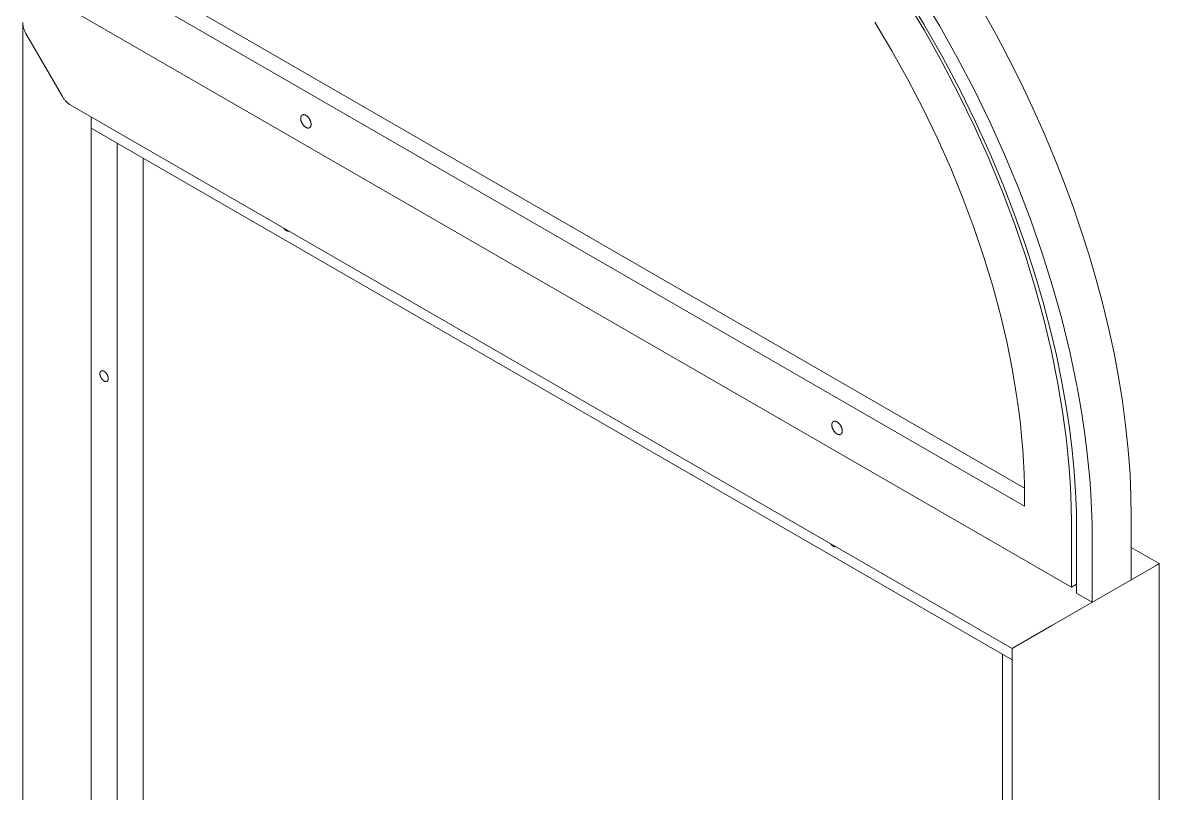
# Model space of a CAD drawing. Header units: inches. Extents: x -13 to 609, y -6 to 131.
# Drawn here: x 596 to 608.15, y 112.61 to 120.85 of the extents above; entities that cross this region are included whole.
import ezdxf

# ---------------------------------------------------------------- set-up
doc = ezdxf.new("R2010")
doc.units = ezdxf.units.IN
doc.layers.add('ZANO_R', color=7, linetype='Continuous', lineweight=0)

msp = doc.modelspace()

# ---------------------------------------------------------------- linework, layer by layer
at = {"layer": 'ZANO_R'}
for p, q in [((606.70722, 115.6766), (597.0193, 121.26992)), ((606.7065, 115.86989), (597.18633, 121.36636)), ((605.62974, 120.83236), (605.41443, 121.18581)), ((605.63298, 120.76876), (605.43262, 121.10302)), ((605.80026, 120.81058), (605.6025, 121.14217)), ((596.51827, 120.98057), (607.20824, 114.80871)), ((606.26592, 120.96771), (606.40627, 120.71433)), ((595.99642, 120.84789), (595.99646, 120.84434)), ((595.99642, 106.11746), (595.99642, 120.84434)), ((595.99646, 120.84434), (595.99658, 120.84074)), ((595.99658, 120.84074), (595.99678, 120.83711)), ((595.99678, 120.83711), (595.99706, 120.83344)), ((595.99706, 120.83344), (595.99741, 120.82974)), ((595.99741, 120.82974), (595.99784, 120.82602)), ((595.99784, 120.82602), (595.99835, 120.82227)), ((595.99835, 120.82227), (595.99893, 120.8185)), ((595.99893, 120.8185), (595.99959, 120.81472)), ((595.99959, 120.81472), (596.00032, 120.81092)), ((596.00032, 120.81092), (596.00199, 120.80331)), ((596.00199, 120.80331), (596.00393, 120.7957)), ((596.00393, 120.7957), (596.00614, 120.78812)), ((596.00614, 120.78812), (596.00859, 120.78059)), ((605.10664, 120.85155), (605.28845, 120.54723)), ((605.8297, 120.47998), (605.62974, 120.83236)), ((605.98855, 120.47352), (605.80026, 120.81058)), ((596.00859, 120.78059), (596.01126, 120.77315)), ((596.01126, 120.77315), (596.01414, 120.76581)), ((596.01414, 120.76581), (596.01722, 120.75861)), ((596.01722, 120.75861), (596.02046, 120.75156)), ((596.02046, 120.75156), (596.02385, 120.74468)), ((596.02385, 120.74468), (596.02738, 120.73798)), ((596.02738, 120.73798), (596.03102, 120.73148)), ((596.42076, 120.05643), (596.03102, 120.73148)), ((605.82332, 120.42865), (605.63298, 120.76876)), ((606.40627, 120.71433), (606.54057, 120.45927)), ((605.28845, 120.54723), (605.46109, 120.23762)), ((606.00289, 120.08405), (605.82332, 120.42865)), ((606.01434, 120.13031), (605.8297, 120.47998)), ((606.16718, 120.13124), (605.98855, 120.47352)), ((606.54057, 120.45927), (606.66941, 120.20141)), ((605.46109, 120.23762), (605.62388, 119.92396)), ((606.66941, 120.20141), (606.79267, 119.94084)), ((596.42076, 120.05643), (596.42484, 120.04934)), ((606.17105, 119.73637), (606.00289, 120.08405)), ((606.18385, 119.7848), (606.01434, 120.13031)), ((606.33493, 119.78625), (606.16718, 120.13124)), ((596.42484, 120.04934), (596.42916, 120.04239)), ((596.42916, 120.04239), (596.43371, 120.03559)), ((596.43371, 120.03559), (596.43849, 120.02894)), ((596.43849, 120.02894), (596.44349, 120.02247)), ((596.44349, 120.02247), (596.44871, 120.01616)), ((596.44871, 120.01616), (596.45413, 120.01003)), ((596.45413, 120.01003), (596.45976, 120.00409)), ((596.45976, 120.00409), (596.46558, 119.99835)), ((596.46558, 119.99835), (596.4716, 119.9928)), ((596.4716, 119.9928), (596.47779, 119.98746)), ((596.47779, 119.98746), (596.48417, 119.98233)), ((596.48417, 119.98233), (596.49071, 119.97741)), ((596.49071, 119.97741), (596.49742, 119.97272)), ((596.49742, 119.97272), (596.50428, 119.96826)), ((606.57519, 114.15382), (596.50428, 119.96826)), ((606.79267, 119.94084), (606.91026, 119.67766)), ((596.72699, 119.7189), (596.72699, 119.83968)), ((598.96802, 119.82337), (598.96803, 119.82479)), ((598.96803, 119.82194), (598.96802, 119.82337)), ((598.96803, 119.82479), (598.96807, 119.82621)), ((598.96807, 119.82047), (598.96803, 119.82194)), ((598.96807, 119.82621), (598.96814, 119.82762)), ((598.96814, 119.81898), (598.96807, 119.82047)), ((598.96814, 119.82762), (598.96824, 119.82902)), ((598.96824, 119.81747), (598.96814, 119.81898)), ((598.96824, 119.82902), (598.96837, 119.83041)), ((598.96837, 119.81592), (598.96824, 119.81747)), ((598.96837, 119.83041), (598.96853, 119.8318)), ((598.96853, 119.81435), (598.96837, 119.81592)), ((598.96853, 119.8318), (598.96872, 119.83317)), ((598.96872, 119.81276), (598.96853, 119.81435)), ((598.96872, 119.83317), (598.96895, 119.83453)), ((598.96895, 119.81114), (598.96872, 119.81276)), ((598.96895, 119.83453), (598.9692, 119.83588)), ((598.9692, 119.83588), (598.96949, 119.83721)), ((598.96949, 119.83721), (598.96981, 119.83853)), ((598.96981, 119.83853), (598.97017, 119.83982)), ((598.97017, 119.83982), (598.97055, 119.8411)), ((598.97055, 119.8411), (598.97098, 119.84235)), ((598.97098, 119.84235), (598.97143, 119.84358)), ((598.97143, 119.84358), (598.97193, 119.84478)), ((598.97193, 119.84478), (598.97245, 119.84596)), ((598.97245, 119.84596), (598.97301, 119.8471)), ((598.97301, 119.8471), (598.97331, 119.84767)), ((598.97331, 119.84767), (598.97361, 119.84822)), ((598.97361, 119.84822), (598.97392, 119.84877)), ((598.97392, 119.84877), (598.97424, 119.84931)), ((598.97424, 119.84931), (598.97456, 119.84984)), ((598.97456, 119.84984), (598.9749, 119.85036)), ((598.9749, 119.85036), (598.97524, 119.85088)), ((598.97524, 119.85088), (598.9756, 119.85138)), ((598.9756, 119.85138), (598.97596, 119.85188)), ((598.97596, 119.85188), (598.97633, 119.85237)), ((598.97633, 119.85237), (598.97671, 119.85284)), ((598.97671, 119.85284), (598.97709, 119.85331)), ((598.97709, 119.85331), (598.97749, 119.85377)), ((598.97749, 119.85377), (598.97789, 119.85422)), ((598.97789, 119.85422), (598.9783, 119.85466)), ((598.9783, 119.85466), (598.97872, 119.85509)), ((598.97872, 119.85509), (598.97914, 119.85551)), ((598.97914, 119.85551), (598.97958, 119.85592)), ((598.97958, 119.85592), (598.98002, 119.85632)), ((598.98002, 119.85632), (598.98047, 119.85671)), ((598.98047, 119.85671), (598.98093, 119.85708)), ((598.98093, 119.85708), (598.98139, 119.85745)), ((598.98139, 119.85745), (598.98186, 119.85781)), ((598.98186, 119.85781), (598.98234, 119.85815)), ((598.98234, 119.85815), (598.98283, 119.85848)), ((598.98283, 119.85848), (598.98332, 119.85881)), ((598.98332, 119.85881), (598.98382, 119.85912)), ((598.98382, 119.85912), (598.98432, 119.85942)), ((598.98432, 119.85942), (598.98484, 119.85971)), ((598.98484, 119.85971), (598.98536, 119.85998)), ((598.98536, 119.85998), (598.98588, 119.86025)), ((598.98588, 119.86025), (598.98641, 119.8605)), ((598.98641, 119.8605), (598.98695, 119.86074)), ((598.98695, 119.86074), (598.9875, 119.86097)), ((598.9875, 119.86097), (598.98805, 119.86119)), ((598.98805, 119.86119), (598.9886, 119.8614)), ((598.9886, 119.8614), (598.98916, 119.8616)), ((598.98916, 119.8616), (598.98973, 119.86178)), ((598.98973, 119.86178), (598.9903, 119.86195)), ((598.9903, 119.86195), (598.99087, 119.86211)), ((598.99087, 119.86211), (598.99146, 119.86226)), ((598.99146, 119.86226), (598.99204, 119.86239)), ((598.99204, 119.86239), (598.99263, 119.86252)), ((598.99263, 119.86252), (598.99323, 119.86263)), ((598.99323, 119.86263), (598.99383, 119.86273)), ((598.99383, 119.86273), (598.99443, 119.86282)), ((598.99443, 119.86282), (598.99504, 119.86289)), ((598.99504, 119.86289), (598.99565, 119.86296)), ((598.99565, 119.86296), (598.99626, 119.86301)), ((598.99626, 119.86301), (598.99688, 119.86305)), ((598.99688, 119.86305), (598.9975, 119.86308)), ((598.9975, 119.86308), (598.99812, 119.8631)), ((598.99812, 119.8631), (598.99875, 119.86311)), ((598.99875, 119.86311), (598.99938, 119.8631)), ((598.99938, 119.8631), (599.00001, 119.86309)), ((599.00001, 119.86309), (599.00064, 119.86306)), ((599.00064, 119.86306), (599.00192, 119.86297)), ((599.00192, 119.86297), (599.0032, 119.86284)), ((599.0032, 119.86284), (599.00449, 119.86266)), ((599.00449, 119.86266), (599.00578, 119.86244)), ((599.00578, 119.86244), (599.00708, 119.86218)), ((599.00708, 119.86218), (599.00837, 119.86188)), ((599.00837, 119.86188), (599.00967, 119.86154)), ((599.00967, 119.86154), (599.01097, 119.86116)), ((599.01097, 119.86116), (599.01227, 119.86075)), ((599.01227, 119.86075), (599.01356, 119.86029)), ((599.01356, 119.86029), (599.01485, 119.85981)), ((599.01485, 119.85981), (599.01614, 119.85928)), ((599.01614, 119.85928), (599.01742, 119.85873)), ((599.01742, 119.85873), (599.01869, 119.85815)), ((599.01869, 119.85815), (599.01996, 119.85753)), ((599.01996, 119.85753), (599.02121, 119.85689)), ((599.02121, 119.85689), (599.02246, 119.85622)), ((599.02246, 119.85622), (599.02369, 119.85552)), ((599.02369, 119.85552), (599.02493, 119.85479)), ((599.02493, 119.85479), (599.02618, 119.85402)), ((599.02618, 119.85402), (599.02743, 119.85321)), ((599.02743, 119.85321), (599.0287, 119.85237)), ((599.0287, 119.85237), (599.02997, 119.85148)), ((599.02997, 119.85148), (599.03125, 119.85056)), ((599.03125, 119.85056), (599.03253, 119.8496)), ((599.03253, 119.8496), (599.03383, 119.8486)), ((599.03383, 119.8486), (599.03642, 119.84647)), ((599.03642, 119.84647), (599.03901, 119.84419)), ((599.03901, 119.84419), (599.04161, 119.84176)), ((599.04161, 119.84176), (599.04419, 119.83917)), ((599.04419, 119.83917), (599.04675, 119.83644)), ((599.04675, 119.83644), (599.04927, 119.83357)), ((599.04927, 119.83357), (599.05174, 119.83057)), ((599.05174, 119.83057), (599.05416, 119.82745)), ((599.05416, 119.82745), (599.05651, 119.82421)), ((599.05651, 119.82421), (599.05879, 119.82088)), ((599.05879, 119.82088), (599.06097, 119.81745)), ((599.06097, 119.81745), (599.06306, 119.81396)), ((599.06306, 119.81396), (599.06505, 119.8104)), ((605.62388, 119.92396), (605.77623, 119.60753)), ((596.72699, 106.86069), (596.72699, 119.7189)), ((596.72699, 119.7189), (597.00538, 119.55817)), ((598.96949, 119.80783), (598.96895, 119.81114)), ((598.97017, 119.80444), (598.96949, 119.80783)), ((598.97098, 119.80098), (598.97017, 119.80444)), ((598.97193, 119.79745), (598.97098, 119.80098)), ((598.97301, 119.79387), (598.97193, 119.79745)), ((598.97424, 119.79025), (598.97301, 119.79387)), ((598.9756, 119.78661), (598.97424, 119.79025)), ((598.97709, 119.78295), (598.9756, 119.78661)), ((598.97872, 119.7793), (598.97709, 119.78295)), ((598.98047, 119.77566), (598.97872, 119.7793)), ((598.98234, 119.77206), (598.98047, 119.77566)), ((598.98432, 119.7685), (598.98234, 119.77206)), ((598.98641, 119.765), (598.98432, 119.7685)), ((598.9886, 119.76158), (598.98641, 119.765)), ((598.99087, 119.75824), (598.9886, 119.76158)), ((598.99323, 119.75501), (598.99087, 119.75824)), ((598.99565, 119.75188), (598.99323, 119.75501)), ((598.99812, 119.74888), (598.99565, 119.75188)), ((599.00064, 119.74601), (598.99812, 119.74888)), ((599.0032, 119.74328), (599.00064, 119.74601)), ((599.00578, 119.7407), (599.0032, 119.74328)), ((599.00837, 119.73826), (599.00578, 119.7407)), ((599.01097, 119.73598), (599.00837, 119.73826)), ((599.01356, 119.73386), (599.01097, 119.73598)), ((599.01485, 119.73286), (599.01356, 119.73386)), ((599.01614, 119.73189), (599.01485, 119.73286)), ((599.01742, 119.73097), (599.01614, 119.73189)), ((599.01869, 119.73008), (599.01742, 119.73097)), ((599.01996, 119.72924), (599.01869, 119.73008)), ((599.02121, 119.72843), (599.01996, 119.72924)), ((599.02246, 119.72766), (599.02121, 119.72843)), ((599.02369, 119.72694), (599.02246, 119.72766)), ((599.02493, 119.72624), (599.02369, 119.72694)), ((599.02618, 119.72557), (599.02493, 119.72624)), ((599.02743, 119.72492), (599.02618, 119.72557)), ((599.0287, 119.72431), (599.02743, 119.72492)), ((599.02997, 119.72372), (599.0287, 119.72431)), ((599.03125, 119.72317), (599.02997, 119.72372)), ((599.03253, 119.72265), (599.03125, 119.72317)), ((599.03383, 119.72216), (599.03253, 119.72265)), ((599.03512, 119.72171), (599.03383, 119.72216)), ((599.03642, 119.72129), (599.03512, 119.72171)), ((599.03772, 119.72091), (599.03642, 119.72129)), ((599.03901, 119.72057), (599.03772, 119.72091)), ((599.04031, 119.72027), (599.03901, 119.72057)), ((599.04161, 119.72001), (599.04031, 119.72027)), ((599.0429, 119.71979), (599.04161, 119.72001)), ((599.04419, 119.71962), (599.0429, 119.71979)), ((599.04547, 119.71948), (599.04419, 119.71962)), ((599.04675, 119.7194), (599.04547, 119.71948)), ((599.04738, 119.71937), (599.04675, 119.7194)), ((599.04801, 119.71935), (599.04738, 119.71937)), ((599.04864, 119.71935), (599.04801, 119.71935)), ((599.04927, 119.71935), (599.04864, 119.71935)), ((599.04989, 119.71937), (599.04927, 119.71935)), ((599.05051, 119.7194), (599.04989, 119.71937)), ((599.05113, 119.71944), (599.05051, 119.7194)), ((599.05174, 119.7195), (599.05113, 119.71944)), ((599.05235, 119.71956), (599.05174, 119.7195)), ((599.05296, 119.71964), (599.05235, 119.71956)), ((599.05356, 119.71972), (599.05296, 119.71964)), ((599.05416, 119.71982), (599.05356, 119.71972)), ((599.05476, 119.71994), (599.05416, 119.71982)), ((599.05535, 119.72006), (599.05476, 119.71994)), ((599.05593, 119.7202), (599.05535, 119.72006)), ((599.05651, 119.72034), (599.05593, 119.7202)), ((599.05709, 119.7205), (599.05651, 119.72034)), ((599.05766, 119.72067), (599.05709, 119.7205)), ((599.05823, 119.72086), (599.05766, 119.72067)), ((599.05879, 119.72105), (599.05823, 119.72086)), ((599.05934, 119.72126), (599.05879, 119.72105)), ((599.05989, 119.72148), (599.05934, 119.72126)), ((599.06044, 119.72171), (599.05989, 119.72148)), ((599.06097, 119.72195), (599.06044, 119.72171)), ((599.06151, 119.7222), (599.06097, 119.72195)), ((599.06203, 119.72247), (599.06151, 119.7222)), ((599.06255, 119.72275), (599.06203, 119.72247)), ((599.06306, 119.72304), (599.06255, 119.72275)), ((599.06357, 119.72334), (599.06306, 119.72304)), ((599.06407, 119.72365), (599.06357, 119.72334)), ((599.06456, 119.72397), (599.06407, 119.72365)), ((599.06505, 119.7243), (599.06456, 119.72397)), ((599.06505, 119.8104), (599.06692, 119.80679)), ((599.06553, 119.72465), (599.06505, 119.7243)), ((599.066, 119.725), (599.06553, 119.72465)), ((599.06646, 119.72537), (599.066, 119.725)), ((599.06692, 119.72575), (599.06646, 119.72537)), ((599.06692, 119.80679), (599.06867, 119.80316)), ((599.06737, 119.72614), (599.06692, 119.72575)), ((599.06781, 119.72653), (599.06737, 119.72614)), ((599.06824, 119.72694), (599.06781, 119.72653)), ((599.06867, 119.72736), (599.06824, 119.72694)), ((599.06867, 119.80316), (599.0703, 119.7995)), ((599.06909, 119.72779), (599.06867, 119.72736)), ((599.0695, 119.72823), (599.06909, 119.72779)), ((599.0699, 119.72868), (599.0695, 119.72823)), ((599.0703, 119.72914), (599.0699, 119.72868)), ((599.0703, 119.7995), (599.07179, 119.79585)), ((599.07068, 119.72961), (599.0703, 119.72914)), ((599.07106, 119.73009), (599.07068, 119.72961)), ((599.07143, 119.73057), (599.07106, 119.73009)), ((599.07179, 119.73107), (599.07143, 119.73057)), ((599.07179, 119.79585), (599.07315, 119.7922)), ((599.07214, 119.73158), (599.07179, 119.73107)), ((599.07249, 119.73209), (599.07214, 119.73158)), ((599.07282, 119.73261), (599.07249, 119.73209)), ((599.07315, 119.73314), (599.07282, 119.73261)), ((599.07315, 119.7922), (599.07438, 119.78858)), ((599.07347, 119.73368), (599.07315, 119.73314)), ((599.07378, 119.73423), (599.07347, 119.73368)), ((599.07408, 119.73479), (599.07378, 119.73423)), ((599.07438, 119.73535), (599.07408, 119.73479)), ((599.07438, 119.78858), (599.07546, 119.785)), ((599.07494, 119.7365), (599.07438, 119.73535)), ((599.07546, 119.73767), (599.07494, 119.7365)), ((599.07546, 119.785), (599.07641, 119.78148)), ((599.07595, 119.73888), (599.07546, 119.73767)), ((599.07641, 119.7401), (599.07595, 119.73888)), ((599.07641, 119.78148), (599.07722, 119.77801)), ((599.07683, 119.74136), (599.07641, 119.7401)), ((599.07722, 119.74263), (599.07683, 119.74136)), ((599.07722, 119.77801), (599.0779, 119.77462)), ((599.07758, 119.74393), (599.07722, 119.74263)), ((599.0779, 119.74524), (599.07758, 119.74393)), ((599.0779, 119.77462), (599.07844, 119.77132)), ((599.07819, 119.74657), (599.0779, 119.74524)), ((599.07844, 119.74792), (599.07819, 119.74657)), ((599.07844, 119.77132), (599.07867, 119.7697)), ((599.07867, 119.74928), (599.07844, 119.74792)), ((599.07867, 119.7697), (599.07886, 119.7681)), ((599.07886, 119.75065), (599.07867, 119.74928)), ((599.07886, 119.7681), (599.07902, 119.76653)), ((599.07902, 119.75204), (599.07886, 119.75065)), ((599.07902, 119.76653), (599.07915, 119.76499)), ((599.07915, 119.75343), (599.07902, 119.75204)), ((599.07915, 119.76499), (599.07925, 119.76347)), ((599.07925, 119.75484), (599.07915, 119.75343)), ((599.07925, 119.76347), (599.07932, 119.76198)), ((599.07932, 119.75625), (599.07925, 119.75484)), ((599.07932, 119.76198), (599.07936, 119.76052)), ((599.07936, 119.75766), (599.07932, 119.75625)), ((599.07936, 119.76052), (599.07937, 119.75908)), ((599.07937, 119.75908), (599.07936, 119.75766)), ((606.32725, 119.387), (606.17105, 119.73637)), ((606.33851, 119.44473), (606.18385, 119.7848)), ((606.49269, 119.43657), (606.33493, 119.78625)), ((605.77623, 119.60753), (605.91763, 119.28962)), ((606.91026, 119.67766), (607.01997, 119.41704)), ((597.00538, 106.69996), (597.00538, 119.55817)), ((606.57519, 114.03304), (597.00538, 119.55817)), ((597.28377, 106.86069), (597.28377, 119.39744)), ((606.47104, 119.03734), (606.32725, 119.387)), ((606.47872, 119.11121), (606.33851, 119.44473)), ((606.63832, 119.08697), (606.49269, 119.43657)), ((607.01997, 119.41704), (607.12394, 119.15409)), ((605.91763, 119.28962), (606.04768, 118.97151)), ((606.60499, 118.7852), (606.47872, 119.11121)), ((606.77357, 118.73323), (606.63832, 119.08697)), ((607.12394, 119.15409), (607.22202, 118.88889)), ((606.04768, 118.97151), (606.16607, 118.65445)), ((606.60207, 118.68876), (606.47104, 119.03734)), ((607.22202, 118.88889), (607.31403, 118.62152)), ((606.71785, 118.46748), (606.60499, 118.7852)), ((606.8958, 118.3824), (606.77357, 118.73323)), ((598.78684, 118.65042), (598.78768, 118.6487)), ((598.78768, 118.6487), (598.78858, 118.647)), ((598.78858, 118.647), (598.78953, 118.64534)), ((598.78953, 118.64534), (598.79054, 118.64371)), ((598.79054, 118.64371), (598.7916, 118.64211)), ((598.7916, 118.64211), (598.79272, 118.64055)), ((598.79272, 118.64055), (598.79389, 118.63903)), ((598.79389, 118.63903), (598.79511, 118.63756)), ((598.79511, 118.63756), (598.79638, 118.63612)), ((598.79638, 118.63612), (598.7977, 118.63473)), ((598.7977, 118.63473), (598.79906, 118.63338)), ((598.79906, 118.63338), (598.80047, 118.63208)), ((598.80047, 118.63208), (598.80193, 118.63083)), ((598.80193, 118.63083), (598.80342, 118.62963)), ((598.80342, 118.62963), (598.80496, 118.62848)), ((598.80496, 118.62848), (598.80653, 118.62738)), ((598.80653, 118.62738), (598.80814, 118.62634)), ((598.80814, 118.62634), (598.80978, 118.62535)), ((598.80978, 118.62535), (598.81146, 118.62442)), ((598.81146, 118.62442), (598.81317, 118.62355)), ((598.81317, 118.62355), (598.8149, 118.62274)), ((598.8149, 118.62274), (598.81666, 118.62198)), ((598.81666, 118.62198), (598.81845, 118.62129)), ((598.81845, 118.62129), (598.82026, 118.62065)), ((598.82026, 118.62065), (598.82209, 118.62008)), ((598.82209, 118.62008), (598.82394, 118.61957)), ((598.82394, 118.61957), (598.82581, 118.61913)), ((598.82581, 118.61913), (598.82769, 118.61875)), ((598.82769, 118.61875), (598.82958, 118.61843)), ((598.82958, 118.61843), (598.83148, 118.61818)), ((598.83148, 118.61818), (598.83338, 118.61799)), ((598.83338, 118.61799), (598.8353, 118.61787)), ((598.8353, 118.61787), (598.83722, 118.61781)), ((598.83722, 118.61781), (598.83913, 118.61781)), ((598.83913, 118.61781), (598.84105, 118.61789)), ((598.84105, 118.61789), (598.84296, 118.61802)), ((606.16607, 118.65445), (606.27258, 118.33965)), ((606.72011, 118.34258), (606.60207, 118.68876)), ((607.31403, 118.62152), (607.39705, 118.36102)), ((606.81793, 118.15869), (606.71785, 118.46748)), ((607.0072, 118.028), (606.8958, 118.3824)), ((607.39705, 118.36102), (607.47401, 118.09867)), ((606.27258, 118.33965), (606.36711, 118.02827)), ((606.82503, 118.00007), (606.72011, 118.34258)), ((606.90585, 117.85934), (606.81793, 118.15869)), ((606.36711, 118.02827), (606.44964, 117.72139)), ((606.91681, 117.66242), (606.82503, 118.00007)), ((607.10488, 117.67933), (607.0072, 118.028)), ((607.47401, 118.09867), (607.54469, 117.83456)), ((606.98231, 117.56979), (606.90585, 117.85934)), ((607.54469, 117.83456), (607.60884, 117.56879)), ((606.44964, 117.72139), (606.52023, 117.42004)), ((606.99552, 117.33075), (606.91681, 117.66242)), ((607.19126, 117.32769), (607.10488, 117.67933)), ((607.04796, 117.2903), (606.98231, 117.56979)), ((607.60884, 117.56879), (607.66369, 117.31397)), ((606.52023, 117.42004), (606.57906, 117.12513)), ((607.06133, 117.00606), (606.99552, 117.33075)), ((607.10351, 117.02104), (607.04796, 117.2903)), ((607.26358, 116.9845), (607.19126, 117.32769)), ((607.66369, 117.31397), (607.7121, 117.05785)), ((596.82164, 117.09261), (596.82165, 117.09374)), ((596.82165, 117.09146), (596.82164, 117.09261)), ((596.82165, 117.09374), (596.82169, 117.09488)), ((596.82169, 117.09029), (596.82165, 117.09146)), ((596.82169, 117.09488), (596.82174, 117.096)), ((596.82174, 117.0891), (596.82169, 117.09029)), ((596.82174, 117.096), (596.82182, 117.09713)), ((596.82182, 117.08788), (596.82174, 117.0891)), ((596.82182, 117.09713), (596.82192, 117.09824)), ((596.82192, 117.08665), (596.82182, 117.08788)), ((596.82192, 117.09824), (596.82205, 117.09935)), ((596.82205, 117.08539), (596.82192, 117.08665)), ((596.82205, 117.09935), (596.82221, 117.10045)), ((596.82221, 117.08412), (596.82205, 117.08539)), ((596.82221, 117.10045), (596.82238, 117.10154)), ((596.82238, 117.08282), (596.82221, 117.08412)), ((596.82238, 117.10154), (596.82259, 117.10262)), ((596.82282, 117.08018), (596.82238, 117.08282)), ((596.82259, 117.10262), (596.82282, 117.10368)), ((596.82282, 117.10368), (596.82308, 117.10473)), ((596.82336, 117.07746), (596.82282, 117.08018)), ((596.82308, 117.10473), (596.82336, 117.10577)), ((596.82336, 117.10577), (596.82367, 117.10679)), ((596.82401, 117.07469), (596.82336, 117.07746)), ((596.82367, 117.10679), (596.82401, 117.10779)), ((596.82401, 117.10779), (596.82438, 117.10877)), ((596.82477, 117.07187), (596.82401, 117.07469)), ((596.82438, 117.10877), (596.82477, 117.10974)), ((596.82477, 117.10974), (596.82519, 117.11068)), ((596.82564, 117.06901), (596.82477, 117.07187)), ((596.82519, 117.11068), (596.82564, 117.1116)), ((596.82564, 117.1116), (596.82587, 117.11205)), ((596.82662, 117.06611), (596.82564, 117.06901)), ((596.82587, 117.11205), (596.82611, 117.11249)), ((596.82611, 117.11249), (596.82636, 117.11293)), ((596.82636, 117.11293), (596.82662, 117.11336)), ((596.82662, 117.11336), (596.82688, 117.11378)), ((596.82771, 117.0632), (596.82662, 117.06611)), ((596.82688, 117.11378), (596.82715, 117.1142)), ((596.82715, 117.1142), (596.82742, 117.11461)), ((596.82742, 117.11461), (596.82771, 117.11502)), ((596.82771, 117.11502), (596.82799, 117.11541)), ((596.8289, 117.06027), (596.82771, 117.0632)), ((596.82799, 117.11541), (596.82829, 117.1158)), ((596.82829, 117.1158), (596.82859, 117.11619)), ((596.82859, 117.11619), (596.8289, 117.11656)), ((596.8289, 117.11656), (596.82922, 117.11693)), ((596.8302, 117.05735), (596.8289, 117.06027)), ((596.82922, 117.11693), (596.82954, 117.11729)), ((596.82954, 117.11729), (596.82987, 117.11764)), ((596.82987, 117.11764), (596.8302, 117.11798)), ((596.8302, 117.11798), (596.83054, 117.11832)), ((596.8316, 117.05444), (596.8302, 117.05735)), ((596.83054, 117.11832), (596.83089, 117.11865)), ((596.83089, 117.11865), (596.83124, 117.11897)), ((596.83124, 117.11897), (596.8316, 117.11928)), ((596.8316, 117.11928), (596.83197, 117.11958)), ((596.8331, 117.05156), (596.8316, 117.05444)), ((596.83197, 117.11958), (596.83234, 117.11987)), ((596.83234, 117.11987), (596.83272, 117.12016)), ((596.83272, 117.12016), (596.8331, 117.12043)), ((596.8331, 117.12043), (596.83349, 117.1207)), ((596.83469, 117.04871), (596.8331, 117.05156)), ((596.83349, 117.1207), (596.83388, 117.12096)), ((596.83388, 117.12096), (596.83428, 117.12121)), ((596.83428, 117.12121), (596.83469, 117.12145)), ((596.83469, 117.12145), (596.8351, 117.12168)), ((596.83636, 117.04591), (596.83469, 117.04871)), ((596.8351, 117.12168), (596.83551, 117.1219)), ((596.83551, 117.1219), (596.83593, 117.12211)), ((596.83593, 117.12211), (596.83636, 117.12231)), ((596.83636, 117.12231), (596.83679, 117.12251)), ((596.83811, 117.04317), (596.83636, 117.04591)), ((596.83679, 117.12251), (596.83722, 117.12269)), ((596.83722, 117.12269), (596.83766, 117.12287)), ((596.83766, 117.12287), (596.83811, 117.12303)), ((596.83811, 117.12303), (596.83856, 117.12319)), ((596.83993, 117.0405), (596.83811, 117.04317)), ((596.83856, 117.12319), (596.83901, 117.12333)), ((596.83901, 117.12333), (596.83947, 117.12347)), ((596.83947, 117.12347), (596.83993, 117.1236)), ((596.83993, 117.1236), (596.84039, 117.12372)), ((596.84181, 117.03792), (596.83993, 117.0405)), ((596.84039, 117.12372), (596.84086, 117.12383)), ((596.84086, 117.12383), (596.84133, 117.12392)), ((596.84133, 117.12392), (596.84181, 117.12401)), ((596.84181, 117.12401), (596.84229, 117.12409)), ((596.84374, 117.03542), (596.84181, 117.03792)), ((596.84229, 117.12409), (596.84277, 117.12416)), ((596.84277, 117.12416), (596.84326, 117.12423)), ((596.84326, 117.12423), (596.84374, 117.12428)), ((596.84374, 117.12428), (596.84424, 117.12432)), ((596.84573, 117.03302), (596.84374, 117.03542)), ((596.84424, 117.12432), (596.84473, 117.12435)), ((596.84473, 117.12435), (596.84523, 117.12438)), ((596.84523, 117.12438), (596.84573, 117.12439)), ((596.84573, 117.12439), (596.84623, 117.1244)), ((596.84774, 117.03072), (596.84573, 117.03302)), ((596.84623, 117.1244), (596.84673, 117.12439)), ((596.84673, 117.12439), (596.84724, 117.12438)), ((596.84724, 117.12438), (596.84774, 117.12436)), ((596.84774, 117.12436), (596.84876, 117.12429)), ((596.84979, 117.02854), (596.84774, 117.03072)), ((596.84876, 117.12429), (596.84979, 117.12418)), ((596.84979, 117.12418), (596.85082, 117.12404)), ((596.85185, 117.02647), (596.84979, 117.02854)), ((596.85082, 117.12404), (596.85185, 117.12386)), ((596.85185, 117.12386), (596.85289, 117.12366)), ((596.85393, 117.02452), (596.85185, 117.02647)), ((596.85289, 117.12366), (596.85393, 117.12342)), ((596.85393, 117.12342), (596.85497, 117.12314)), ((596.85601, 117.0227), (596.85393, 117.02452)), ((596.85497, 117.12314), (596.85601, 117.12284)), ((596.85601, 117.12284), (596.85704, 117.12251)), ((596.85808, 117.021), (596.85601, 117.0227)), ((596.85704, 117.12251), (596.85808, 117.12215)), ((596.85808, 117.12215), (596.85911, 117.12176)), ((596.85911, 117.0202), (596.85808, 117.021)), ((596.85911, 117.12176), (596.86014, 117.12134)), ((596.86014, 117.01942), (596.85911, 117.0202)), ((596.86014, 117.12134), (596.86116, 117.1209)), ((596.86116, 117.01869), (596.86014, 117.01942)), ((596.86116, 117.1209), (596.86218, 117.12043)), ((596.86218, 117.01798), (596.86116, 117.01869)), ((596.86218, 117.12043), (596.86319, 117.11994)), ((596.86319, 117.0173), (596.86218, 117.01798)), ((596.86319, 117.11994), (596.8642, 117.11942)), ((596.8642, 117.01666), (596.86319, 117.0173)), ((596.8642, 117.11942), (596.86519, 117.11888)), ((596.86519, 117.01604), (596.8642, 117.01666)), ((596.86519, 117.11888), (596.86618, 117.11833)), ((596.86618, 117.11833), (596.86717, 117.11774)), ((596.86717, 117.11774), (596.86817, 117.11713)), ((596.86817, 117.11713), (596.86917, 117.11648)), ((596.86917, 117.11648), (596.87019, 117.11581)), ((596.87019, 117.11581), (596.8712, 117.1151)), ((596.8712, 117.1151), (596.87223, 117.11436)), ((596.87223, 117.11436), (596.87326, 117.11359)), ((596.87326, 117.11359), (596.87429, 117.11279)), ((596.87429, 117.11279), (596.87636, 117.11109)), ((596.87636, 117.11109), (596.87844, 117.10926)), ((596.87844, 117.10926), (596.88051, 117.10732)), ((596.88051, 117.10732), (596.88258, 117.10525)), ((596.88258, 117.10525), (596.88462, 117.10306)), ((596.88462, 117.10306), (596.88664, 117.10077)), ((596.88664, 117.10077), (596.88862, 117.09837)), ((596.88862, 117.09837), (596.89056, 117.09587)), ((596.89056, 117.09587), (596.89244, 117.09328)), ((596.89244, 117.09328), (596.89426, 117.09061)), ((596.89426, 117.09061), (596.89601, 117.08788)), ((596.89601, 117.08788), (596.89768, 117.08508)), ((596.89768, 117.08508), (596.89927, 117.08223)), ((596.89927, 117.08223), (596.90076, 117.07935)), ((596.90076, 117.07935), (596.90216, 117.07644)), ((596.90216, 117.07644), (596.90346, 117.07351)), ((596.90315, 117.01686), (596.90283, 117.0165)), ((596.90346, 117.01722), (596.90315, 117.01686)), ((596.90346, 117.07351), (596.90466, 117.07059)), ((596.90377, 117.0176), (596.90346, 117.01722)), ((596.90408, 117.01798), (596.90377, 117.0176)), ((596.90437, 117.01837), (596.90408, 117.01798)), ((596.90466, 117.01877), (596.90437, 117.01837)), ((596.90466, 117.07059), (596.90575, 117.06767)), ((596.90494, 117.01917), (596.90466, 117.01877)), ((596.90522, 117.01958), (596.90494, 117.01917)), ((596.90549, 117.02), (596.90522, 117.01958)), ((596.90575, 117.02043), (596.90549, 117.02)), ((596.90575, 117.06767), (596.90673, 117.06478)), ((596.906, 117.02086), (596.90575, 117.02043)), ((596.90625, 117.0213), (596.906, 117.02086)), ((596.90649, 117.02174), (596.90625, 117.0213)), ((596.90673, 117.02219), (596.90649, 117.02174)), ((596.90673, 117.06478), (596.9076, 117.06191)), ((596.90718, 117.02311), (596.90673, 117.02219)), ((596.9076, 117.02405), (596.90718, 117.02311)), ((596.9076, 117.06191), (596.90836, 117.05909)), ((596.90799, 117.02501), (596.9076, 117.02405)), ((596.90836, 117.026), (596.90799, 117.02501)), ((596.90836, 117.05909), (596.90901, 117.05632)), ((596.9087, 117.027), (596.90836, 117.026)), ((596.90901, 117.02802), (596.9087, 117.027)), ((596.90901, 117.05632), (596.90955, 117.05361)), ((596.90929, 117.02905), (596.90901, 117.02802)), ((596.90955, 117.0301), (596.90929, 117.02905)), ((596.90955, 117.05361), (596.90998, 117.05096)), ((596.90978, 117.03117), (596.90955, 117.0301)), ((596.90998, 117.03225), (596.90978, 117.03117)), ((596.90998, 117.05096), (596.91016, 117.04967)), ((596.91016, 117.03334), (596.90998, 117.03225)), ((596.91016, 117.04967), (596.91031, 117.04839)), ((596.91031, 117.03443), (596.91016, 117.03334)), ((596.91031, 117.04839), (596.91044, 117.04714)), ((596.91044, 117.03554), (596.91031, 117.03443)), ((596.91044, 117.04714), (596.91055, 117.0459)), ((596.91055, 117.03666), (596.91044, 117.03554)), ((596.91055, 117.0459), (596.91062, 117.04469)), ((596.91062, 117.03778), (596.91055, 117.03666)), ((596.91062, 117.04469), (596.91068, 117.04349)), ((596.91068, 117.03891), (596.91062, 117.03778)), ((596.91068, 117.04349), (596.91071, 117.04232)), ((596.91071, 117.04004), (596.91068, 117.03891)), ((596.91071, 117.04232), (596.91073, 117.04118)), ((596.91073, 117.04118), (596.91071, 117.04004)), ((606.57906, 117.12513), (606.62635, 116.8375)), ((607.14962, 116.76206), (607.10351, 117.02104)), ((607.7121, 117.05785), (607.75375, 116.80057)), ((596.86618, 117.01546), (596.86519, 117.01604)), ((596.86717, 117.0149), (596.86618, 117.01546)), ((596.86817, 117.01436), (596.86717, 117.0149)), ((596.86917, 117.01385), (596.86817, 117.01436)), ((596.87019, 117.01336), (596.86917, 117.01385)), ((596.8712, 117.01289), (596.87019, 117.01336)), ((596.87223, 117.01245), (596.8712, 117.01289)), ((596.87326, 117.01203), (596.87223, 117.01245)), ((596.87429, 117.01164), (596.87326, 117.01203)), ((596.87532, 117.01128), (596.87429, 117.01164)), ((596.87636, 117.01094), (596.87532, 117.01128)), ((596.8774, 117.01064), (596.87636, 117.01094)), ((596.87844, 117.01037), (596.8774, 117.01064)), ((596.87948, 117.01013), (596.87844, 117.01037)), ((596.88051, 117.00992), (596.87948, 117.01013)), ((596.88155, 117.00975), (596.88051, 117.00992)), ((596.88258, 117.0096), (596.88155, 117.00975)), ((596.8836, 117.0095), (596.88258, 117.0096)), ((596.88462, 117.00943), (596.8836, 117.0095)), ((596.88513, 117.00941), (596.88462, 117.00943)), ((596.88564, 117.00939), (596.88513, 117.00941)), ((596.88614, 117.00939), (596.88564, 117.00939)), ((596.88664, 117.00939), (596.88614, 117.00939)), ((596.88714, 117.00941), (596.88664, 117.00939)), ((596.88764, 117.00943), (596.88714, 117.00941)), ((596.88813, 117.00947), (596.88764, 117.00943)), ((596.88862, 117.00951), (596.88813, 117.00947)), ((596.88911, 117.00956), (596.88862, 117.00951)), ((596.8896, 117.00962), (596.88911, 117.00956)), ((596.89008, 117.00969), (596.8896, 117.00962)), ((596.89056, 117.00977), (596.89008, 117.00969)), ((596.89103, 117.00986), (596.89056, 117.00977)), ((596.89151, 117.00996), (596.89103, 117.00986)), ((596.89197, 117.01007), (596.89151, 117.00996)), ((596.89244, 117.01019), (596.89197, 117.01007)), ((596.8929, 117.01031), (596.89244, 117.01019)), ((596.89336, 117.01045), (596.8929, 117.01031)), ((596.89381, 117.0106), (596.89336, 117.01045)), ((596.89426, 117.01075), (596.89381, 117.0106)), ((596.8947, 117.01092), (596.89426, 117.01075)), ((596.89514, 117.01109), (596.8947, 117.01092)), ((596.89558, 117.01128), (596.89514, 117.01109)), ((596.89601, 117.01147), (596.89558, 117.01128)), ((596.89643, 117.01167), (596.89601, 117.01147)), ((596.89685, 117.01189), (596.89643, 117.01167)), ((596.89727, 117.01211), (596.89685, 117.01189)), ((596.89768, 117.01234), (596.89727, 117.01211)), ((596.89808, 117.01258), (596.89768, 117.01234)), ((596.89848, 117.01283), (596.89808, 117.01258)), ((596.89888, 117.01309), (596.89848, 117.01283)), ((596.89927, 117.01335), (596.89888, 117.01309)), ((596.89965, 117.01363), (596.89927, 117.01335)), ((596.90003, 117.01391), (596.89965, 117.01363)), ((596.9004, 117.01421), (596.90003, 117.01391)), ((596.90076, 117.01451), (596.9004, 117.01421)), ((596.90112, 117.01482), (596.90076, 117.01451)), ((596.90148, 117.01514), (596.90112, 117.01482)), ((596.90182, 117.01547), (596.90148, 117.01514)), ((596.90216, 117.0158), (596.90182, 117.01547)), ((596.9025, 117.01615), (596.90216, 117.0158)), ((596.90283, 117.0165), (596.9025, 117.01615)), ((607.11449, 116.68927), (607.06133, 117.00606)), ((607.29534, 116.81203), (607.26358, 116.9845)), ((606.62635, 116.8375), (606.64576, 116.69665)), ((607.32404, 116.63902), (607.29534, 116.81203)), ((607.75375, 116.80057), (607.78832, 116.54224)), ((606.64576, 116.69665), (606.66241, 116.55789)), ((607.15533, 116.3812), (607.11449, 116.68927)), ((607.18697, 116.51335), (607.14962, 116.76206)), ((604.64714, 116.54453), (604.64716, 116.54595)), ((604.64716, 116.54309), (604.64714, 116.54453)), ((604.64716, 116.54595), (604.6472, 116.54736)), ((604.6472, 116.54163), (604.64716, 116.54309)), ((604.6472, 116.54736), (604.64727, 116.54877)), ((604.64727, 116.54014), (604.6472, 116.54163)), ((604.64727, 116.54877), (604.64737, 116.55017)), ((604.64737, 116.53862), (604.64727, 116.54014)), ((604.64737, 116.55017), (604.6475, 116.55157)), ((604.6475, 116.53708), (604.64737, 116.53862)), ((604.6475, 116.55157), (604.64766, 116.55295)), ((604.64766, 116.53551), (604.6475, 116.53708)), ((604.64766, 116.55295), (604.64785, 116.55433)), ((604.64785, 116.53391), (604.64766, 116.53551)), ((604.64785, 116.55433), (604.64807, 116.55569)), ((604.64807, 116.53229), (604.64785, 116.53391)), ((604.64807, 116.55569), (604.64833, 116.55704)), ((604.64861, 116.52899), (604.64807, 116.53229)), ((604.64833, 116.55704), (604.64861, 116.55837)), ((604.64861, 116.55837), (604.64894, 116.55968)), ((604.64894, 116.55968), (604.64929, 116.56098)), ((604.64929, 116.56098), (604.64968, 116.56225)), ((604.64968, 116.56225), (604.6501, 116.5635)), ((604.6501, 116.5635), (604.65056, 116.56473)), ((604.65056, 116.56473), (604.65105, 116.56594)), ((604.65105, 116.56594), (604.65158, 116.56711)), ((604.65158, 116.56711), (604.65214, 116.56826)), ((604.65214, 116.56826), (604.65243, 116.56882)), ((604.65243, 116.56882), (604.65273, 116.56938)), ((604.65273, 116.56938), (604.65304, 116.56993)), ((604.65304, 116.56993), (604.65336, 116.57046)), ((604.65336, 116.57046), (604.65369, 116.571)), ((604.65369, 116.571), (604.65403, 116.57152)), ((604.65403, 116.57152), (604.65437, 116.57203)), ((604.65437, 116.57203), (604.65472, 116.57254)), ((604.65472, 116.57254), (604.65508, 116.57303)), ((604.65508, 116.57303), (604.65545, 116.57352)), ((604.65545, 116.57352), (604.65583, 116.574)), ((604.65583, 116.574), (604.65622, 116.57447)), ((604.65622, 116.57447), (604.65661, 116.57493)), ((604.65661, 116.57493), (604.65701, 116.57538)), ((604.65701, 116.57538), (604.65742, 116.57582)), ((604.65742, 116.57582), (604.65784, 116.57625)), ((604.65784, 116.57625), (604.65827, 116.57667)), ((604.65827, 116.57667), (604.6587, 116.57707)), ((604.6587, 116.57707), (604.65914, 116.57747)), ((604.65914, 116.57747), (604.65959, 116.57786)), ((604.65959, 116.57786), (604.66005, 116.57824)), ((604.66005, 116.57824), (604.66051, 116.5786)), ((604.66051, 116.5786), (604.66099, 116.57896)), ((604.66099, 116.57896), (604.66146, 116.57931)), ((604.66146, 116.57931), (604.66195, 116.57964)), ((604.66195, 116.57964), (604.66244, 116.57996)), ((604.66244, 116.57996), (604.66294, 116.58027)), ((604.66294, 116.58027), (604.66345, 116.58057)), ((604.66345, 116.58057), (604.66396, 116.58086)), ((604.66396, 116.58086), (604.66448, 116.58114)), ((604.66448, 116.58114), (604.66501, 116.5814)), ((604.66501, 116.5814), (604.66554, 116.58166)), ((604.66554, 116.58166), (604.66608, 116.5819)), ((604.66608, 116.5819), (604.66662, 116.58213)), ((604.66662, 116.58213), (604.66717, 116.58235)), ((604.66717, 116.58235), (604.66773, 116.58256)), ((604.66773, 116.58256), (604.66829, 116.58275)), ((604.66829, 116.58275), (604.66885, 116.58293)), ((604.66885, 116.58293), (604.66942, 116.58311)), ((604.66942, 116.58311), (604.67, 116.58326)), ((604.67, 116.58326), (604.67058, 116.58341)), ((604.67058, 116.58341), (604.67117, 116.58355)), ((604.67117, 116.58355), (604.67176, 116.58367)), ((604.67176, 116.58367), (604.67235, 116.58378)), ((604.67235, 116.58378), (604.67295, 116.58388)), ((604.67295, 116.58388), (604.67355, 116.58397)), ((604.67355, 116.58397), (604.67416, 116.58405)), ((604.67416, 116.58405), (604.67477, 116.58411)), ((604.67477, 116.58411), (604.67539, 116.58417)), ((604.67539, 116.58417), (604.676, 116.58421)), ((604.676, 116.58421), (604.67662, 116.58424)), ((604.67662, 116.58424), (604.67725, 116.58426)), ((604.67725, 116.58426), (604.67787, 116.58426)), ((604.67787, 116.58426), (604.6785, 116.58426)), ((604.6785, 116.58426), (604.67913, 116.58424)), ((604.67913, 116.58424), (604.67977, 116.58421)), ((604.67977, 116.58421), (604.68104, 116.58412)), ((604.68104, 116.58412), (604.68232, 116.58399)), ((604.68232, 116.58399), (604.68361, 116.58382)), ((604.68361, 116.58382), (604.68491, 116.5836)), ((604.68491, 116.5836), (604.6862, 116.58334)), ((604.6862, 116.58334), (604.6875, 116.58304)), ((604.6875, 116.58304), (604.6888, 116.5827)), ((604.6888, 116.5827), (604.6901, 116.58232)), ((604.6901, 116.58232), (604.69139, 116.5819)), ((604.69139, 116.5819), (604.69269, 116.58145)), ((604.69269, 116.58145), (604.69398, 116.58096)), ((604.69398, 116.58096), (604.69526, 116.58044)), ((604.69526, 116.58044), (604.69654, 116.57989)), ((604.69654, 116.57989), (604.69782, 116.5793)), ((604.69782, 116.5793), (604.69908, 116.57869)), ((604.69908, 116.57869), (604.70034, 116.57804)), ((604.70034, 116.57804), (604.70158, 116.57737)), ((604.70158, 116.57737), (604.70282, 116.57667)), ((604.70282, 116.57667), (604.70406, 116.57594)), ((604.70406, 116.57594), (604.7053, 116.57518)), ((604.7053, 116.57518), (604.70656, 116.57437)), ((604.70656, 116.57437), (604.70782, 116.57352)), ((604.70782, 116.57352), (604.70909, 116.57264)), ((604.70909, 116.57264), (604.71037, 116.57172)), ((604.71037, 116.57172), (604.71166, 116.57075)), ((604.71166, 116.57075), (604.71295, 116.56975)), ((604.71295, 116.56975), (604.71554, 116.56763)), ((604.71554, 116.56763), (604.71814, 116.56535)), ((604.71814, 116.56535), (604.72073, 116.56291)), ((604.72073, 116.56291), (604.72331, 116.56033)), ((604.72331, 116.56033), (604.72587, 116.5576)), ((604.72587, 116.5576), (604.72839, 116.55473)), ((604.72839, 116.55473), (604.73087, 116.55173)), ((604.73087, 116.55173), (604.73329, 116.5486)), ((604.73329, 116.5486), (604.73564, 116.54537)), ((604.73564, 116.54537), (604.73791, 116.54203)), ((604.73791, 116.54203), (604.7401, 116.53861)), ((604.7401, 116.53861), (604.74219, 116.53511)), ((604.74219, 116.53511), (604.74417, 116.53155)), ((604.74417, 116.53155), (604.74604, 116.52795)), ((606.66241, 116.55789), (606.67635, 116.42129)), ((607.3487, 116.47201), (607.32404, 116.63902)), ((607.78832, 116.54224), (607.81594, 116.27806)), ((604.64929, 116.5256), (604.64861, 116.52899)), ((604.6501, 116.52213), (604.64929, 116.5256)), ((604.65105, 116.51861), (604.6501, 116.52213)), ((604.65214, 116.51503), (604.65105, 116.51861)), ((604.65336, 116.51141), (604.65214, 116.51503)), ((604.65472, 116.50776), (604.65336, 116.51141)), ((604.65622, 116.50411), (604.65472, 116.50776)), ((604.65784, 116.50045), (604.65622, 116.50411)), ((604.65959, 116.49682), (604.65784, 116.50045)), ((604.66146, 116.49321), (604.65959, 116.49682)), ((604.66345, 116.48965), (604.66146, 116.49321)), ((604.66554, 116.48615), (604.66345, 116.48965)), ((604.66773, 116.48273), (604.66554, 116.48615)), ((604.67, 116.4794), (604.66773, 116.48273)), ((604.67235, 116.47616), (604.67, 116.4794)), ((604.67477, 116.47304), (604.67235, 116.47616)), ((604.67725, 116.47004), (604.67477, 116.47304)), ((604.67977, 116.46717), (604.67725, 116.47004)), ((604.68232, 116.46444), (604.67977, 116.46717)), ((604.68491, 116.46185), (604.68232, 116.46444)), ((604.6875, 116.45942), (604.68491, 116.46185)), ((604.6901, 116.45714), (604.6875, 116.45942)), ((604.69269, 116.45501), (604.6901, 116.45714)), ((604.69398, 116.45401), (604.69269, 116.45501)), ((604.69526, 116.45305), (604.69398, 116.45401)), ((604.69654, 116.45212), (604.69526, 116.45305)), ((604.69782, 116.45124), (604.69654, 116.45212)), ((604.69908, 116.45039), (604.69782, 116.45124)), ((604.70034, 116.44959), (604.69908, 116.45039)), ((604.70158, 116.44882), (604.70034, 116.44959)), ((604.70282, 116.44809), (604.70158, 116.44882)), ((604.70406, 116.44739), (604.70282, 116.44809)), ((604.7053, 116.44672), (604.70406, 116.44739)), ((604.70656, 116.44608), (604.7053, 116.44672)), ((604.70782, 116.44546), (604.70656, 116.44608)), ((604.70909, 116.44488), (604.70782, 116.44546)), ((604.71037, 116.44432), (604.70909, 116.44488)), ((604.71166, 116.4438), (604.71037, 116.44432)), ((604.71295, 116.44331), (604.71166, 116.4438)), ((604.71424, 116.44286), (604.71295, 116.44331)), ((604.71554, 116.44245), (604.71424, 116.44286)), ((604.71684, 116.44207), (604.71554, 116.44245)), ((604.71814, 116.44173), (604.71684, 116.44207)), ((604.71944, 116.44143), (604.71814, 116.44173)), ((604.72073, 116.44117), (604.71944, 116.44143)), ((604.72203, 116.44095), (604.72073, 116.44117)), ((604.72331, 116.44077), (604.72203, 116.44095)), ((604.7246, 116.44064), (604.72331, 116.44077)), ((604.72587, 116.44055), (604.7246, 116.44064)), ((604.7265, 116.44052), (604.72587, 116.44055)), ((604.72714, 116.44051), (604.7265, 116.44052)), ((604.72777, 116.4405), (604.72714, 116.44051)), ((604.72839, 116.44051), (604.72777, 116.4405)), ((604.72902, 116.44053), (604.72839, 116.44051)), ((604.72964, 116.44056), (604.72902, 116.44053)), ((604.73025, 116.4406), (604.72964, 116.44056)), ((604.73087, 116.44065), (604.73025, 116.4406)), ((604.73148, 116.44072), (604.73087, 116.44065)), ((604.73208, 116.44079), (604.73148, 116.44072)), ((604.73269, 116.44088), (604.73208, 116.44079)), ((604.73329, 116.44098), (604.73269, 116.44088)), ((604.73388, 116.44109), (604.73329, 116.44098)), ((604.73447, 116.44122), (604.73388, 116.44109)), ((604.73506, 116.44135), (604.73447, 116.44122)), ((604.73564, 116.4415), (604.73506, 116.44135)), ((604.73621, 116.44166), (604.73564, 116.4415)), ((604.73679, 116.44183), (604.73621, 116.44166)), ((604.73735, 116.44201), (604.73679, 116.44183)), ((604.73791, 116.44221), (604.73735, 116.44201)), ((604.73847, 116.44242), (604.73791, 116.44221)), ((604.73902, 116.44263), (604.73847, 116.44242)), ((604.73956, 116.44286), (604.73902, 116.44263)), ((604.7401, 116.44311), (604.73956, 116.44286)), ((604.74063, 116.44336), (604.7401, 116.44311)), ((604.74116, 116.44363), (604.74063, 116.44336)), ((604.74168, 116.4439), (604.74116, 116.44363)), ((604.74219, 116.44419), (604.74168, 116.4439)), ((604.7427, 116.44449), (604.74219, 116.44419)), ((604.7432, 116.4448), (604.7427, 116.44449)), ((604.74369, 116.44512), (604.7432, 116.4448)), ((604.74417, 116.44546), (604.74369, 116.44512)), ((604.74465, 116.4458), (604.74417, 116.44546)), ((604.74512, 116.44616), (604.74465, 116.4458)), ((604.74559, 116.44653), (604.74512, 116.44616)), ((604.74604, 116.4469), (604.74559, 116.44653)), ((604.74604, 116.52795), (604.7478, 116.52431)), ((604.74649, 116.44729), (604.74604, 116.4469)), ((604.74694, 116.44769), (604.74649, 116.44729)), ((604.74737, 116.4481), (604.74694, 116.44769)), ((604.7478, 116.44852), (604.74737, 116.4481)), ((604.7478, 116.52431), (604.74942, 116.52066)), ((604.74821, 116.44895), (604.7478, 116.44852)), ((604.74862, 116.44939), (604.74821, 116.44895)), ((604.74903, 116.44984), (604.74862, 116.44939)), ((604.74942, 116.4503), (604.74903, 116.44984)), ((604.74942, 116.52066), (604.75092, 116.517)), ((604.74981, 116.45076), (604.74942, 116.4503)), ((604.75019, 116.45124), (604.74981, 116.45076)), ((604.75055, 116.45173), (604.75019, 116.45124)), ((604.75092, 116.45223), (604.75055, 116.45173)), ((604.75092, 116.517), (604.75228, 116.51336)), ((604.75127, 116.45273), (604.75092, 116.45223)), ((604.75161, 116.45325), (604.75127, 116.45273)), ((604.75195, 116.45377), (604.75161, 116.45325)), ((604.75228, 116.4543), (604.75195, 116.45377)), ((604.75228, 116.51336), (604.7535, 116.50974)), ((604.7526, 116.45484), (604.75228, 116.4543)), ((604.75291, 116.45539), (604.7526, 116.45484)), ((604.75321, 116.45594), (604.75291, 116.45539)), ((604.7535, 116.4565), (604.75321, 116.45594)), ((604.7535, 116.50974), (604.75459, 116.50616)), ((604.75406, 116.45765), (604.7535, 116.4565)), ((604.75459, 116.45883), (604.75406, 116.45765)), ((604.75459, 116.50616), (604.75554, 116.50263)), ((604.75508, 116.46003), (604.75459, 116.45883)), ((604.75554, 116.46126), (604.75508, 116.46003)), ((604.75554, 116.50263), (604.75635, 116.49917)), ((604.75596, 116.46251), (604.75554, 116.46126)), ((604.75635, 116.46379), (604.75596, 116.46251)), ((604.75635, 116.49917), (604.75702, 116.49578)), ((604.7567, 116.46508), (604.75635, 116.46379)), ((604.75702, 116.4664), (604.7567, 116.46508)), ((604.75702, 116.49578), (604.75757, 116.49247)), ((604.75731, 116.46773), (604.75702, 116.4664)), ((604.75757, 116.46907), (604.75731, 116.46773)), ((604.75757, 116.49247), (604.75779, 116.49085)), ((604.75779, 116.47044), (604.75757, 116.46907)), ((604.75779, 116.49085), (604.75798, 116.48926)), ((604.75798, 116.47181), (604.75779, 116.47044)), ((604.75798, 116.48926), (604.75814, 116.48769)), ((604.75814, 116.47319), (604.75798, 116.47181)), ((604.75814, 116.48769), (604.75827, 116.48614)), ((604.75827, 116.47459), (604.75814, 116.47319)), ((604.75827, 116.48614), (604.75837, 116.48463)), ((604.75837, 116.47599), (604.75827, 116.47459)), ((604.75837, 116.48463), (604.75844, 116.48313)), ((604.75844, 116.4774), (604.75837, 116.47599)), ((604.75844, 116.48313), (604.75848, 116.48167)), ((604.75848, 116.47882), (604.75844, 116.4774)), ((604.75848, 116.48167), (604.7585, 116.48024)), ((604.7585, 116.48024), (604.75848, 116.47882)), ((606.67635, 116.42129), (606.68762, 116.28693)), ((607.2162, 116.27485), (607.18697, 116.51335)), ((607.37034, 116.30458), (607.3487, 116.47201)), ((607.17126, 116.23065), (607.15533, 116.3812)), ((607.38887, 116.13678), (607.37034, 116.30458)), ((606.68762, 116.28693), (606.69629, 116.15487)), ((607.18426, 116.08254), (607.17126, 116.23065)), ((607.23793, 116.0464), (607.2162, 116.27485)), ((607.81594, 116.27806), (607.83545, 116.01316)), ((606.69629, 116.15487), (606.7024, 116.02517)), ((607.19439, 115.93693), (607.18426, 116.08254)), ((607.25277, 115.82784), (607.23793, 116.0464)), ((607.40419, 115.96865), (607.38887, 116.13678)), ((606.7024, 116.02517), (606.70602, 115.89787)), ((607.20173, 115.79389), (607.19439, 115.93693)), ((607.41575, 115.80747), (607.40419, 115.96865)), ((607.83545, 116.01316), (607.84526, 115.78872)), ((606.70602, 115.89787), (606.70722, 115.77303)), ((607.26127, 115.61893), (607.25277, 115.82784)), ((607.42415, 115.64609), (607.41575, 115.80747)), ((606.70722, 115.77303), (606.70722, 115.6766)), ((607.20632, 115.65348), (607.20173, 115.79389)), ((607.84526, 115.78872), (607.84861, 115.56409)), ((607.20824, 115.51575), (607.20632, 115.65348)), ((607.26399, 115.41943), (607.26127, 115.61893)), ((607.42928, 115.48458), (607.42415, 115.64609)), ((607.84861, 115.56409), (607.84861, 114.88903)), ((607.20824, 114.80871), (607.20824, 115.51575)), ((607.43103, 115.323), (607.42928, 115.48458)), ((607.26399, 114.74438), (607.26399, 115.41943)), ((607.43103, 115.323), (607.43103, 114.64794)), ((604.633, 115.27514), (604.63384, 115.27342)), ((604.63384, 115.27342), (604.63474, 115.27172)), ((604.63474, 115.27172), (604.63569, 115.27006)), ((604.63569, 115.27006), (604.6367, 115.26843)), ((604.6367, 115.26843), (604.63776, 115.26683)), ((604.63776, 115.26683), (604.63888, 115.26527)), ((604.63888, 115.26527), (604.64005, 115.26375)), ((604.64005, 115.26375), (604.64127, 115.26227)), ((604.64127, 115.26227), (604.64254, 115.26084)), ((604.64254, 115.26084), (604.64386, 115.25945)), ((604.64386, 115.25945), (604.64522, 115.2581)), ((604.64522, 115.2581), (604.64663, 115.2568)), ((604.64663, 115.2568), (604.64808, 115.25555)), ((604.64808, 115.25555), (604.64958, 115.25435)), ((604.64958, 115.25435), (604.65111, 115.2532)), ((604.65111, 115.2532), (604.65269, 115.2521)), ((604.65269, 115.2521), (604.6543, 115.25106)), ((604.6543, 115.25106), (604.65594, 115.25007)), ((604.65594, 115.25007), (604.65762, 115.24914)), ((604.65762, 115.24914), (604.65932, 115.24827)), ((604.65932, 115.24827), (604.66106, 115.24746)), ((604.66106, 115.24746), (604.66282, 115.2467)), ((604.66282, 115.2467), (604.66461, 115.24601)), ((604.66461, 115.24601), (604.66642, 115.24537)), ((604.66642, 115.24537), (604.66825, 115.2448)), ((604.66825, 115.2448), (604.6701, 115.24429)), ((604.6701, 115.24429), (604.67196, 115.24385)), ((604.67196, 115.24385), (604.67384, 115.24347)), ((604.67384, 115.24347), (604.67573, 115.24315)), ((604.67573, 115.24315), (604.67764, 115.2429)), ((604.67764, 115.2429), (604.67954, 115.24271)), ((604.67954, 115.24271), (604.68146, 115.24258)), ((604.68146, 115.24258), (604.68337, 115.24253)), ((604.68337, 115.24253), (604.68529, 115.24253)), ((604.68529, 115.24253), (604.68721, 115.24261)), ((604.68721, 115.24261), (604.68912, 115.24274)), ((607.84861, 115.23436), (608.14765, 115.06171)), ((607.16656, 114.49525), (608.11308, 115.04172)), ((608.14751, 115.06161), (608.11308, 115.04172)), ((608.14751, 115.06161), (608.14763, 115.06167)), ((608.14767, 115.06167), (608.14767, 100.33124)), ((607.20824, 114.80871), (607.26399, 114.8409)), ((607.43103, 114.64794), (607.26399, 114.74438)), ((607.16656, 114.49525), (606.99952, 114.39881)), ((606.60978, 114.17379), (606.99952, 114.39881)), ((606.57519, 100.59621), (606.57519, 114.15382)), ((606.60978, 114.17379), (606.57523, 114.15384)), ((606.47059, 101.23522), (606.47059, 114.09343))]:
    msp.add_line(p, q, dxfattribs=at)

doc.saveas('drawing.dxf')
